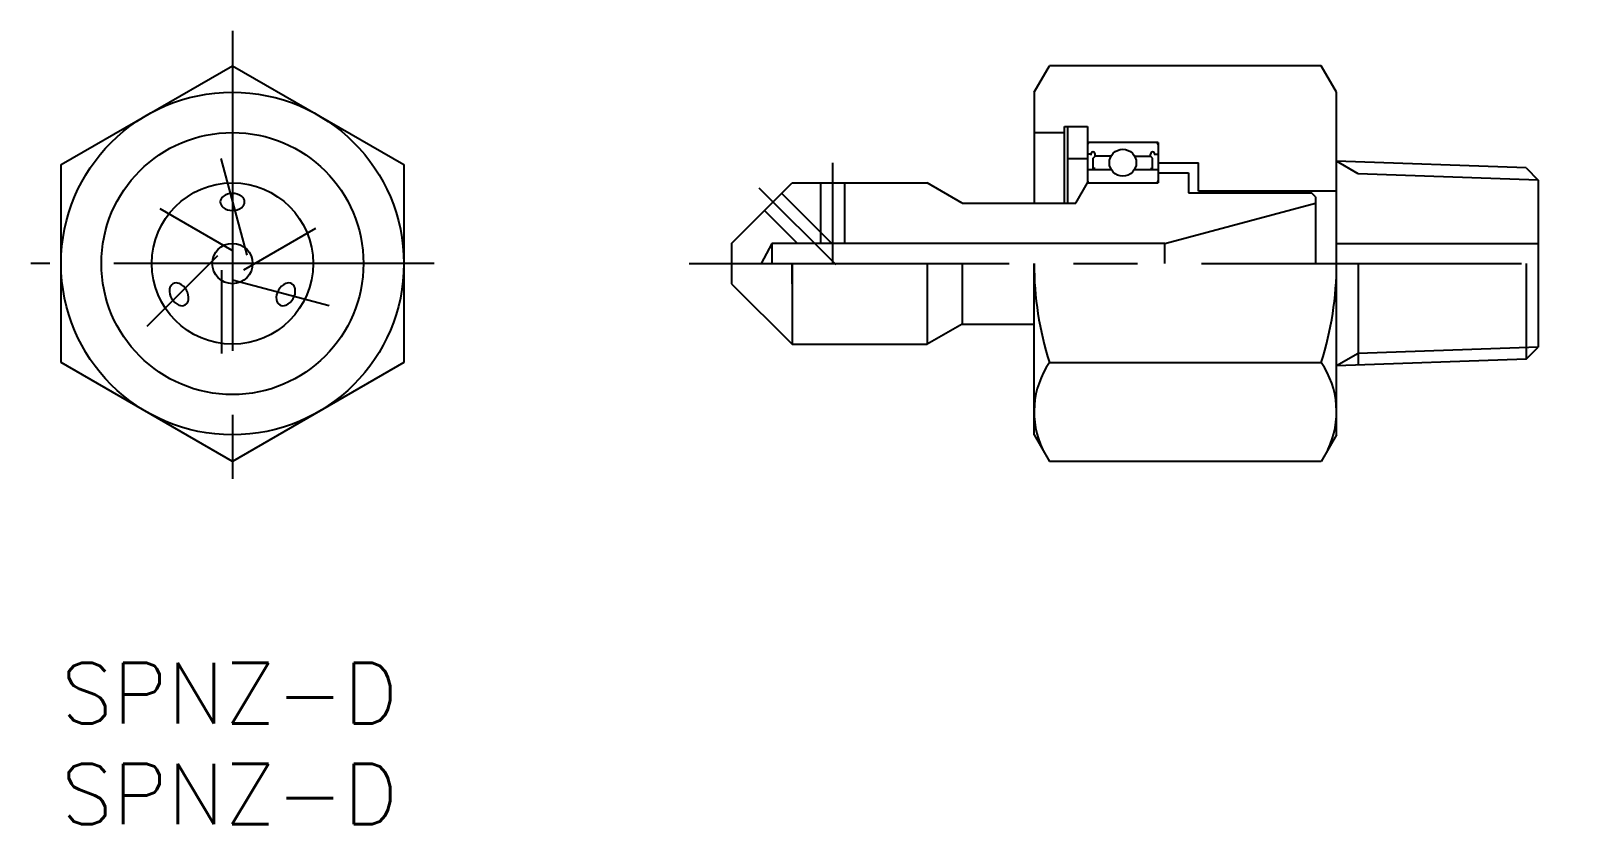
# Model space of a CAD drawing. Extents: x -1.5 to 74.8, y -8 to 31.4.
import ezdxf

# ---------------------------------------------------------------- set-up
doc = ezdxf.new("R2010")
doc.units = 0
doc.header["$LTSCALE"] = 0.5
doc.linetypes.add('CENTER', pattern=[50.8, 31.75, -6.35, 6.35, -6.35])
doc.linetypes.add('DASHED', pattern=[19.05, 12.7, -6.35])
for name, color, linetype in [('MSM_CENTER', 1, 'CENTER'), ('MSM_CONTINUOUS', 7, 'CONTINUOUS'), ('MSM_DASHED', 4, 'DASHED'), ('MSM_NARROW', 5, 'CONTINUOUS'), ('MSM_PART_NUMBER', 7, 'CONTINUOUS')]:
    doc.layers.add(name, color=color, linetype=linetype)
doc.styles.get("Standard").update_dxf_attribs({"font": 'txt.shx', "height": 2.5, "bigfont": 'bigfont.shx'})

# ---------------------------------------------------------------- blocks, each defined once
blk = doc.blocks.new('*U10')
at = {"layer": 'MSM_PART_NUMBER'}
blk.add_text('SPNZ-D', height=3, dxfattribs=at).set_placement((0, -3))
blk = doc.blocks.new('*U11')
at = {"layer": 'MSM_PART_NUMBER'}
blk.add_text('SPNZ-D', height=3, dxfattribs=at).set_placement((0, -8))

msp = doc.modelspace()

# ---------------------------------------------------------------- linework, layer by layer
at = {"layer": 'MSM_CENTER'}
for p, q in [((8.5, 31.362), (8.5, 8.268)), ((7.923, 25.027), (9.207, 20.236)), ((38.258, 24.815), (38.258, 19.815)), ((34.611, 23.577), (38.418, 19.77)), ((8.485, 20.459), (4.911, 22.522)), ((9.065, 19.506), (12.639, 21.57)), ((4.275, 16.709), (7.782, 20.216)), ((18.5, 19.815), (-1.5, 19.815)), ((7.95, 19.48), (7.95, 15.353)), ((31.154, 19.815), (74.845, 19.815)), ((13.302, 17.709), (8.511, 18.993))]:
    msp.add_line(p, q, dxfattribs=at)
at = {"layer": 'MSM_CONTINUOUS'}
for p, q in [((0, 24.722), (8.5, 29.63)), ((8.5, 29.63), (17, 24.722)), ((48.258, 28.315), (49.017, 29.63)), ((62.499, 29.63), (49.017, 29.63)), ((63.258, 28.315), (62.499, 29.63)), ((48.258, 28.315), (48.258, 22.815)), ((63.258, 11.315), (63.258, 28.315)), ((48.258, 26.315), (49.758, 26.315)), ((49.758, 22.815), (49.758, 26.615)), ((49.758, 26.615), (50.908, 26.615)), ((49.908, 26.615), (49.908, 22.815)), ((50.908, 26.615), (50.908, 23.815)), ((54.408, 25.815), (50.908, 25.815)), ((51.077, 25.247), (50.908, 25.247)), ((51.077, 25.247), (51.077, 25.198)), ((51.28, 25.148), (51.28, 25.247)), ((54.036, 25.148), (54.036, 25.247)), ((54.239, 25.247), (54.408, 25.247)), ((54.239, 25.247), (54.239, 25.198)), ((54.408, 25.815), (54.408, 23.815)), ((0, 14.907), (0, 24.722)), ((17, 24.722), (17, 14.907)), ((50.908, 25.015), (49.908, 25.015)), ((50.908, 24.482), (52.081, 24.482)), ((51.179, 25.047), (51.28, 25.148)), ((51.179, 24.537), (51.179, 25.047)), ((51.28, 24.537), (51.179, 24.537)), ((52.081, 25.148), (51.28, 25.148)), ((53.235, 25.148), (54.036, 25.148)), ((53.235, 24.482), (54.408, 24.482)), ((54.137, 25.047), (54.036, 25.148)), ((54.036, 24.537), (54.137, 24.537)), ((54.137, 24.537), (54.137, 25.047)), ((54.408, 24.815), (56.408, 24.815)), ((56.408, 23.41), (56.408, 24.815)), ((72.656, 24.561), (63.258, 24.89)), ((72.656, 24.561), (73.258, 23.959)), ((33.258, 20.815), (36.258, 23.815)), ((36.258, 23.815, 0.421), (42.953, 23.815, 0.421)), ((44.685, 22.815, 0.421), (42.953, 23.815, 0.421)), ((50.331, 22.815), (50.908, 23.815)), ((50.908, 23.815), (54.408, 23.815)), ((54.408, 24.32), (55.908, 24.32)), ((55.908, 24.32), (55.908, 23.32)), ((73.258, 23.959), (73.258, 15.671)), ((35.74, 23.297), (38.222, 20.815)), ((55.908, 23.32), (62.008, 23.32)), ((63.258, 23.41), (56.408, 23.41)), ((62.208, 23.12), (62.008, 23.32)), ((62.208, 23.12), (62.208, 19.815)), ((34.892, 22.449), (36.525, 20.815)), ((44.685, 22.815), (50.331, 22.815)), ((54.744, 20.815), (62.208, 22.815)), ((33.258, 20.815), (33.258, 18.815)), ((35.258, 20.815), (34.726, 19.815)), ((35.258, 20.815), (35.258, 19.815)), ((54.744, 20.815), (35.258, 20.815)), ((54.744, 19.815), (54.744, 20.815)), ((63.258, 20.815), (73.258, 20.815)), ((36.258, 19.815), (36.258, 15.815)), ((36.258, 18.815, 0.421), (36.258, 19.815, 0.421)), ((42.953, 19.815, 0.421), (42.953, 15.815, 0.421)), ((44.685, 19.815, 0.421), (44.685, 16.815, 0.421)), ((48.258, 11.315), (48.258, 19.815)), ((64.329, 19.815), (64.329, 14.778)), ((72.656, 19.815), (72.656, 15.069)), ((33.258, 18.815), (36.258, 15.815)), ((44.685, 16.815, 0.421), (42.953, 15.815, 0.421)), ((44.685, 16.815), (48.258, 16.815)), ((36.258, 15.815, 0.421), (42.953, 15.815, 0.421)), ((72.656, 15.069), (73.258, 15.671)), ((8.5, 10), (0, 14.907)), ((17, 14.907), (8.5, 10)), ((49.017, 14.907), (62.499, 14.907)), ((72.656, 15.069), (63.258, 14.74)), ((48.258, 11.315), (49.017, 10)), ((63.258, 11.315), (62.499, 10)), ((62.499, 10), (49.017, 10))]:
    msp.add_line(p, q, dxfattribs=at)
for centre, radius in [((8.5, 19.815), 8.5), ((8.5, 19.815), 6.5), ((52.658, 24.815), 0.667), ((8.5, 19.815), 4), ((8.5, 19.815), 1)]:
    msp.add_circle(centre, radius, dxfattribs=at)
for centre, radius, start, end in [((51.008, 25.715), 0.1, 90, 180), ((51.179, 25.247), 0.102, 0, 180), ((54.137, 25.247), 0.102, 0, 180), ((54.308, 25.715), 0.1, 0, 90), ((51.008, 23.915), 0.1, 180, 270), ((54.308, 23.915), 0.1, 270, 0), ((8.238, 22.873), 0.338, 126.58053, 233.41947), ((8.5, 22.519), 0.778, 53.41947, 126.58053), ((8.762, 22.873), 0.338, 306.58053, 53.41947), ((8.5, 23.226), 0.778, 233.41947, 306.58053), ((64.499, 19.815), 16.241, 180, 197.58796), ((47.017, 19.815), 16.241, 342.41204, 0), ((6.158, 18.463), 0.778, 173.41947, 246.58053), ((5.721, 18.513), 0.338, 66.58053, 173.41947), ((5.546, 18.109), 0.778, 353.41947, 66.58053), ((11.454, 18.109), 0.778, 113.41947, 186.58053), ((11.279, 18.513), 0.338, 6.58053, 113.41947), ((10.842, 18.463), 0.778, 293.41947, 6.58053), ((5.983, 18.059), 0.338, 246.58053, 353.41947), ((11.017, 18.059), 0.338, 186.58053, 293.41947), ((52.603, 12.454), 4.345, 145.61557, 205.61558), ((58.913, 12.454), 4.345, 334.38437, 34.38438)]:
    msp.add_arc(centre, radius, start, end, dxfattribs=at)
at = {"layer": 'MSM_DASHED'}
for p, q in [((37.658, 23.815), (37.658, 20.815)), ((38.858, 23.815), (38.858, 20.815))]:
    msp.add_line(p, q, dxfattribs=at)
at = {"layer": 'MSM_NARROW'}
for p, q in [((64.329, 24.271), (63.258, 24.89)), ((73.258, 23.959), (64.329, 24.271)), ((64.329, 15.359), (63.258, 14.74)), ((73.258, 15.671), (64.329, 15.359))]:
    msp.add_line(p, q, dxfattribs=at)

# ---------------------------------------------------------------- block references
at = {"layer": 'MSM_CONTINUOUS'}
for name in ['*U10', '*U11']:
    msp.add_blockref(name, (0, 0), dxfattribs=at)

doc.saveas('drawing.dxf')
